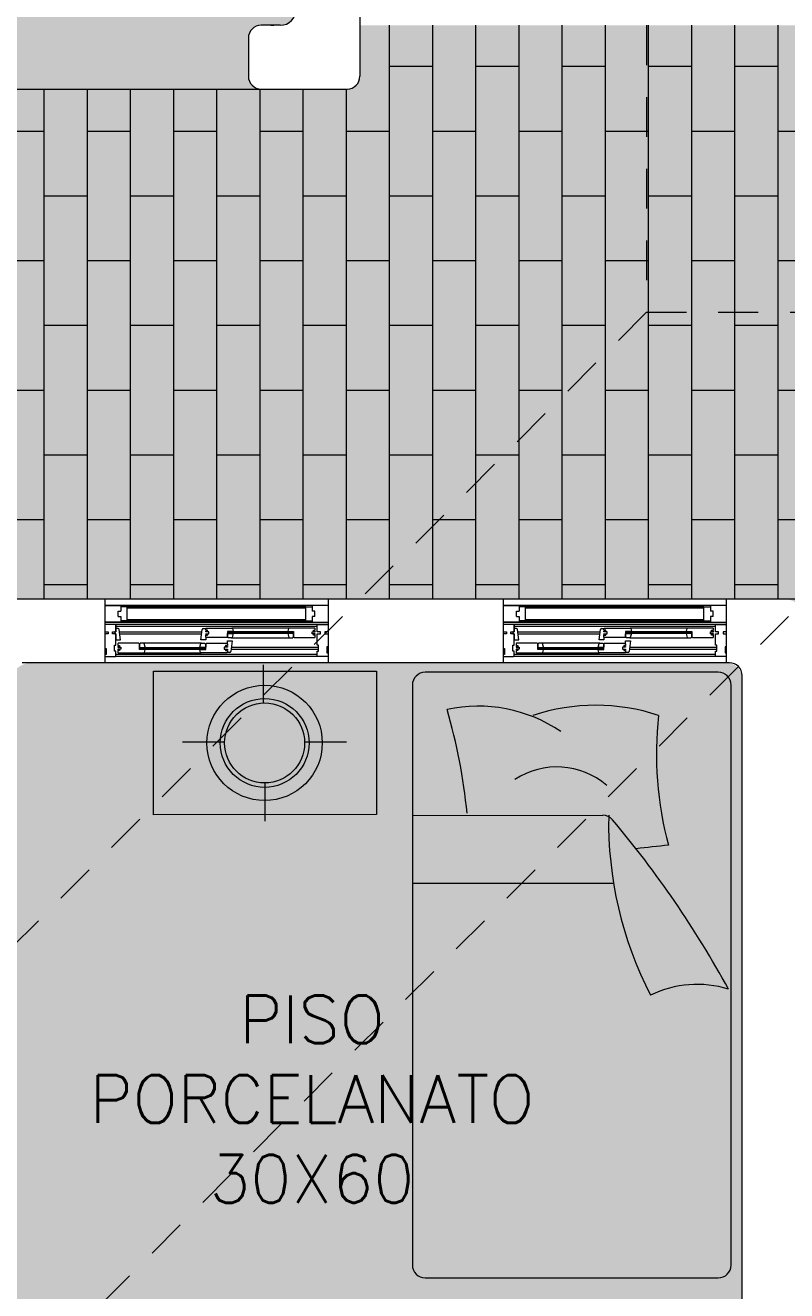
# Model space of a CAD drawing. Header units: metres. Extents: x 8 to 2416, y -346 to 476.
# Drawn here: x 124.917 to 127.307, y -186.563 to -182.593 of the extents above; entities that cross this region are included whole.
import ezdxf

# ---------------------------------------------------------------- set-up
doc = ezdxf.new("R2010")
doc.units = ezdxf.units.M
doc.linetypes.add('0', pattern=[0])
doc.linetypes.add('HIDDEN2', pattern=[0.1875, 0.125, -0.0625])
doc.layers.get('0').update_dxf_attribs({"color": 250, "linetype": '0', "lineweight": 20})
for name, color, linetype, lineweight in [('A-DOOR', 35, 'Continuous', 5), ('A-WALL', 250, 'Continuous', 20), ('baños', 140, 'Continuous', 0), ('cristales', 131, 'Continuous', 0), ('MOBILIARIOS', 252, 'Continuous', 0), ('piso', 253, 'Continuous', 0), ('SE-3', 253, 'Continuous', 5), ('textos', 7, 'Continuous', 0)]:
    doc.layers.add(name, color=color, linetype=linetype, lineweight=lineweight)
doc.layers.add('hatch piso', color=253, linetype='Continuous', lineweight=0, transparency=0.7)
doc.layers.add('Techos 1', color=7, linetype='HIDDEN2', lineweight=9, true_color=0x42391a)
doc.styles.get("Standard").update_dxf_attribs({"font": 'arial.ttf', "height": 0.1875})

# ---------------------------------------------------------------- blocks, each defined once
blk = doc.blocks.new('Fenton Bead')
at = {"color": 7}
blk.add_lwpolyline([(2.148625350745107, 12.49999976092647, -0.341998711879526), (0.2121336766385866, 10.99999976952654), (1.675095518294256e-06, 10.66608803160466), (1.591925979482767e-06, 0.9999997704710495), (1.000001583321733, -2.339728553124587e-07), (18.0000015877331, -3.095194642810384e-07), (18.00000158995954, 0.4999996904805357), (14.68058580464549, 12.88822827288072, 0.339454260104197), (13.23169706348835, 13.99999971166812), (4.085117021621954, 13.99999975231168, 0.34199871187953)], format="xyb", close=True, dxfattribs=at)
blk = doc.blocks.new('A$C6ca19f56')
at = {"layer": 'A-DOOR', "color": 7}
for p, q in [((0.6999996812046589, 0.2000000000137874), (2.463735881974571e-09, 0.2000000000068951)), ((0.6999996881828139, 0.1200001748414721), (7.174431573275797e-07, 0.1200001748418984)), ((7.984940282312891e-07, 0.1200001748418984), (7.902511640622834e-07, 0.09700019206071175)), ((0.03250079924728766, 0.1200001748418984), (7.984940282312891e-07, 0.1200001748418984)), ((0.03400079979721227, 0.1185001748071457), (0.03250079924728766, 0.1200001748418984)), ((0.6659996553052707, 0.1185001748067194), (0.6674996558551953, 0.1200001748414721)), ((0.6674996558551953, 0.1200001748414721), (0.6999996566084548, 0.1200001748414721)), ((0.6999996566084548, 0.1200001748414721), (0.6999996648513189, 0.09700019005939708)), ((7.881904764417413e-07, 0.0910001919216441), (7.601718436944793e-07, 0.0445002909961616)), ((7.902511640622834e-07, 0.09700019206071175), (0.01000080074518905, 0.09700019206071175)), ((0.01000080074518905, 0.0910001919216441), (7.881904764417413e-07, 0.0910001919216441)), ((0.01000080074518905, 0.09700019206071175), (0.01000080074518905, 0.0910001919216441)), ((0.02400079703093638, 0.0910001919216441), (0.02400079703093638, 0.09700019206071175)), ((0.02400079703093638, 0.09700019206071175), (0.03400080752490453, 0.09700019206071175)), ((0.03400079726267791, 0.0910001919216441), (0.02400079703093638, 0.0910001919216441)), ((0.03400079723095928, 0.09699917716722695), (0.0305013127046152, 0.09699953233269554)), ((0.0305013127046152, 0.09699953233269554), (0.0305013127046152, 0.09100019192243991)), ((0.0305013127046152, 0.09100019192243991), (0.03400079723095928, 0.09100019192238307)), ((0.03400079723169824, 0.1185001899458555), (0.03400079723095928, 0.09699917716722695)), ((0.03400080752490453, 0.09700019206071175), (0.03400079979721227, 0.1185001748071457)), ((0.04171729780406963, 0.1075003913688946), (0.03400079723169824, 0.107500191947004)), ((0.03400080250682436, 0.05550053687452561), (0.03400079726267791, 0.0910001919216441)), ((0.03400079723095928, 0.09100019192238307), (0.0340007972312435, 0.07150019182822831)), ((0.04900079757683784, 0.07149994457652298), (0.04470897347837877, 0.1047247592218596)), ((0.3009997784051279, 0.07149967879804109), (0.3052916025035302, 0.1047247420831141)), ((0.3082832781778393, 0.107500374230149), (0.3159997787502675, 0.1075001748082585)), ((0.3159997787510065, 0.1075001748068942), (0.3174997787857592, 0.1090001748416753)), ((0.3159997787510065, 0.1020001746934511), (0.3159997787510065, 0.1075001748068942)), ((0.3219997788900741, 0.1020001746934511), (0.3159997787510065, 0.1020001746934511)), ((0.3159997787517455, 0.09699916002708875), (0.3159997787517455, 0.09930017463086216)), ((0.3159997787517455, 0.09930017463086216), (0.3219997788900741, 0.09930017463086216)), ((0.3259996450033782, 0.09700017492145463), (0.3159997787517455, 0.09699916002708875)), ((0.3159997787510065, 0.08899765909624335), (0.3159997787517455, 0.09100017478224487)), ((0.3159997787517455, 0.09100017478224487), (0.3259997789833733, 0.0910001747824154)), ((0.3219997788900173, 0.08899765909624335), (0.3159997787510065, 0.08899765909624335)), ((0.3159997787517455, 0.08629679199157891), (0.3219997788900173, 0.08629765922078292)), ((0.3159997787507223, 0.08050017489674843), (0.3159997787517455, 0.08629679199157891)), ((0.3174997787852476, 0.07900017486202415), (0.3159997787507223, 0.08050017489674843)), ((0.3159997787510633, 0.0805001748964358), (0.3159997787507223, 0.07149992604974642)), ((0.3174997787857592, 0.1090001748416753), (0.3981311646274435, 0.1090001748433522)), ((0.3219997788900741, 0.09930017463086216), (0.3219997788900741, 0.1020001746934511)), ((0.3219997788900173, 0.08629765922078292), (0.3219997788900173, 0.08899765909624335)), ((0.3259997789833733, 0.0910001747824154), (0.3259996450033782, 0.09700017492145463)), ((0.3839997803280539, 0.08050017489805583), (0.3824997802933012, 0.07900017486327471)), ((0.4014997807327063, 0.09800017458847066), (0.3839997803283381, 0.09800017458753274)), ((0.3839997803283381, 0.09800017458753274), (0.3839997803280539, 0.08050017489805583)), ((0.3839997803510187, 0.09500017523621551), (0.3889997804720906, 0.09500017451868104)), ((0.3839997803510187, 0.09500017451868104), (0.3889997804720906, 0.09500017523621551)), ((0.3889997804720906, 0.09700017528027871), (0.3949997805824523, 0.09300017447461784)), ((0.3889997804720906, 0.09300017447097986), (0.3949997805824523, 0.09700017528027871)), ((0.3981311646274435, 0.1090001748433522), (0.399994047514042, 0.1075447312202371)), ((0.5778682692803869, 0.109000174844887), (0.3981311646706445, 0.1090001748453133)), ((0.399994047514042, 0.1075447312202371), (0.4019997807442905, 0.09950017462325178)), ((0.4019997807442905, 0.09850017460008331), (0.4014997807327063, 0.09800017458847066)), ((0.4019997807442905, 0.09950017462325178), (0.4019997807442905, 0.09850017460008331)), ((0.5760053863787817, 0.1075447312198108), (0.5739996531484763, 0.09950017462282545)), ((0.5739996531484763, 0.09950017462282545), (0.5739996531484763, 0.09850017459965699)), ((0.5739996531484763, 0.09850017459965699), (0.5744996531601174, 0.09800017458804433)), ((0.5744996531601174, 0.09800017458804433), (0.5919996535644856, 0.09800017458710641)), ((0.5778682692653803, 0.1090001748429259), (0.5760053863787817, 0.1075447312198108)), ((0.6584996551070645, 0.109000174841249), (0.5778682692653803, 0.1090001748429259)), ((0.5869996534789408, 0.09700017527985239), (0.5809996533103714, 0.09300017447419151)), ((0.5869996534789408, 0.09300017447055353), (0.5809996533103714, 0.09700017527985239)), ((0.5919996535418051, 0.09500017523578919), (0.5869996534789408, 0.09500017451825471)), ((0.5919996535418051, 0.09500017451825471), (0.5869996534789408, 0.09500017523578919)), ((0.5919996535644856, 0.09800017458710641), (0.591999653564713, 0.0805001748976295)), ((0.591999653564713, 0.0805001748976295), (0.5934996535995225, 0.07900017486284838)), ((0.6499996549094504, 0.09100017478198907), (0.6499997888894455, 0.0970001749210283)), ((0.6599996551410783, 0.09100017478181854), (0.6499996549094504, 0.09100017478198907)), ((0.6499997888894455, 0.0970001749210283), (0.6599996551410783, 0.09699916002666242)), ((0.6539996550027496, 0.09930017463043583), (0.6539996550027496, 0.1020001746930248)), ((0.6539996550027496, 0.1020001746930248), (0.6599996551418172, 0.1020001746930248)), ((0.6599996551410783, 0.09930017463043583), (0.6539996550027496, 0.09930017463043583)), ((0.6539996550027496, 0.08629765922035659), (0.6539996550027496, 0.08899765909581703)), ((0.6539996550027496, 0.08899765909581703), (0.6599996551418172, 0.08899765909581703)), ((0.6599996551410783, 0.08629679199115259), (0.6539996550027496, 0.08629765922035659)), ((0.6599996551418172, 0.1075001748064679), (0.6584996551070645, 0.109000174841249)), ((0.6584996551075761, 0.07900017486159783), (0.6599996551421015, 0.08050017489632211)), ((0.6599996551418172, 0.1020001746930248), (0.6599996551418172, 0.1075001748064679)), ((0.6599996551410783, 0.09699916002666242), (0.6599996551410783, 0.09930017463043583)), ((0.6599996551418172, 0.08899765909581703), (0.6599996551410783, 0.09100017478181854)), ((0.6599996551421015, 0.08050017489632211), (0.6599996551410783, 0.08629679199115259)), ((0.6659996475775785, 0.09700019005939708), (0.6659996553052707, 0.1185001748067194)), ((0.6759996580715466, 0.09700019005939708), (0.6659996475775785, 0.09700019005939708)), ((0.6659996521870681, 0.05550053810961941), (0.6659996578398051, 0.09100018992032943)), ((0.6659996578398051, 0.09100018992032943), (0.6759996580715466, 0.09100018992032943)), ((0.6759996580715466, 0.09100018992032943), (0.6759996580715466, 0.09700019005939708)), ((0.6999996648513189, 0.09700019005939708), (0.6899996543572939, 0.09700019005939708)), ((0.6899996543572939, 0.09700019005939708), (0.6899996543572939, 0.09100018992032943)), ((0.6899996543572939, 0.09100018992032943), (0.6999996669120065, 0.09100018992032943)), ((0.6999996669120065, 0.09100018992032943), (0.6999996949306393, 0.05050019386096238)), ((7.601718436944793e-07, 0.0445002909961616), (0.004000761213745818, 0.0445002909961616)), ((0.004000761213745818, 0.0445002909961616), (0.004000761213745818, 0.02550029055581859)), ((0.03000080146497908, 0.03650053643418261), (0.03000080146497908, 0.05550053687452561)), ((0.03000080146497908, 0.05550053687452561), (0.03400080250682436, 0.05550053687452561)), ((0.0340007972312435, 0.07150019182822831), (0.04900079757683784, 0.07149994457652298)), ((0.04150070154670971, 0.06100014306901613), (0.04000070151218438, 0.05950014303429185)), ((0.04000070151218438, 0.05950014303429185), (0.04000070151320756, 0.05370352593946137)), ((0.04000070151320756, 0.05370352593946137), (0.04600070165153625, 0.05370265871025737)), ((0.04600070165153625, 0.05100265883479693), (0.04000070151246859, 0.05100265883479693)), ((0.04000070151246859, 0.05100265883479693), (0.04000070151320756, 0.04900014314879542)), ((0.04000070151320756, 0.04900014314879542), (0.0500007017448354, 0.04900014314862489)), ((0.0500005677648403, 0.04300014300958566), (0.04000070151320756, 0.04300115790395154)), ((0.04000070151320756, 0.04300115790395154), (0.04000070151320756, 0.04070014330017813)), ((0.04000070151320756, 0.04070014330017813), (0.04600070165153625, 0.04070014330017813)), ((0.1065007030547633, 0.06100014306776558), (0.04150070154670971, 0.06100014306901613)), ((0.04600070165153625, 0.05370265871025737), (0.04600070165153625, 0.05100265883479693)), ((0.04600070165153625, 0.04070014330017813), (0.04600070165153625, 0.03800014323758916)), ((0.0500007017448354, 0.04900014314862489), (0.0500005677648403, 0.04300014300958566)), ((0.108000703089516, 0.05950014303298445), (0.1065007030547633, 0.06100014306776558)), ((0.1080007030898003, 0.04200014334350755), (0.108000703089516, 0.05950014303298445)), ((0.1080007031124808, 0.04500014269482477), (0.1130007031753451, 0.04500014341235925)), ((0.1080007031124808, 0.04500014341235925), (0.1130007031753451, 0.04500014269482477)), ((0.1255007034941684, 0.04200014334256963), (0.1080007030898003, 0.04200014334350755)), ((0.1130007031753451, 0.04300014265076157), (0.1190007033439144, 0.04700014345642245)), ((0.1130007031753451, 0.04700014346006043), (0.1190007033439144, 0.04300014265076157)), ((0.3027679829851309, 0.06200014334584836), (0.1212324004301593, 0.06200014334584836)), ((0.1239949702755041, 0.03245558671080317), (0.1260007035057527, 0.04050014330778851)), ((0.1260007035057527, 0.04150014333095697), (0.1255007034941684, 0.04200014334256963)), ((0.1260007035057527, 0.04050014330778851), (0.1260007035057527, 0.04150014333095697)), ((0.2979996799676883, 0.04150014333095697), (0.2984996799792725, 0.04200014334256963)), ((0.2979996799676883, 0.04050014330778851), (0.2979996799676883, 0.04150014333095697)), ((0.3000054131979937, 0.03245558671080317), (0.2979996799676883, 0.04050014330778851)), ((0.2984996799792725, 0.04200014334256963), (0.3159996803836975, 0.04200014334350755)), ((0.3159997787507223, 0.07149992604974642), (0.3009997784051279, 0.07149967879804109)), ((0.3109996802399451, 0.04300014265076157), (0.3049996801295833, 0.04700014345642245)), ((0.3109996802399451, 0.04700014346006043), (0.3049996801295833, 0.04300014265076157)), ((0.315999680361017, 0.04500014269482477), (0.3109996802399451, 0.04500014341235925)), ((0.315999680361017, 0.04500014341235925), (0.3109996802399451, 0.04500014269482477)), ((0.3159996803839249, 0.05950014303298445), (0.3174996804187344, 0.06100014306776558)), ((0.3159996803836975, 0.04200014334350755), (0.3159996803839249, 0.05950014303298445)), ((0.3174996804187344, 0.06100014306776558), (0.3824996819267881, 0.06100014306901613)), ((0.3824997802933012, 0.07900017486327471), (0.3174997787852476, 0.07900017486202415)), ((0.3839996819602902, 0.04900014314879542), (0.3739996817286624, 0.04900014314862489)), ((0.3739996817286624, 0.04900014314862489), (0.3739998157086575, 0.04300014300958566)), ((0.3739998157086575, 0.04300014300958566), (0.3839996819602902, 0.04300115790395154)), ((0.3839996819602902, 0.05370352593946137), (0.3779996818219615, 0.05370265871025737)), ((0.3779996818219615, 0.05370265871025737), (0.3779996818219615, 0.05100265883479693)), ((0.3779996818219615, 0.05100265883479693), (0.3839996819610292, 0.05100265883479693)), ((0.3839996819602902, 0.04070014330017813), (0.3779996818219615, 0.04070014330017813)), ((0.3779996818219615, 0.04070014330017813), (0.3779996818219615, 0.03800014323758916)), ((0.3824996819267881, 0.06100014306901613), (0.3839996819613134, 0.05950014303429185)), ((0.3839996819613134, 0.06850039188129387), (0.3989996823069077, 0.0685006391329992)), ((0.3839996819609723, 0.05950014303466133), (0.3839996819613134, 0.06850039188129387)), ((0.3839996819613134, 0.05950014303429185), (0.3839996819602902, 0.05370352593946137)), ((0.3839996819610292, 0.05100265883479693), (0.3839996819602902, 0.04900014314879542)), ((0.3839996819602902, 0.04300115790395154), (0.3839996819602902, 0.04070014330017813)), ((0.3989996823069077, 0.0685006391329992), (0.3947078582085055, 0.03527557584792618)), ((0.3972314777269048, 0.07800017458519193), (0.5787679562241266, 0.0780001745847656)), ((0.5934996535995225, 0.07900017486284838), (0.6584996551075761, 0.07900017486159783)), ((0.6699996532289134, 0.05550053810961941), (0.6659996521870681, 0.05550053810961941)), ((0.6699996532289134, 0.03650053766927641), (0.6699996532289134, 0.05550053810961941)), ((0.6999996949306393, 0.05050019386096238), (0.6959996938887372, 0.05050019386096238)), ((0.6959996938887372, 0.05050019386096238), (0.6959996938887372, 0.03150019342061938)), ((0.6999996812046589, 7.105427357601002e-15), (2.463721671119856e-09, 6.899369964230573e-12)), ((0.004000761213745818, 0.02550029055581859), (7.632901031229267e-07, 0.02550029055581859)), ((7.632901031229267e-07, 0.02550029055581859), (7.66917224837016e-07, 0.02150017487657152)), ((7.66917224837016e-07, 0.02150017487657152), (0.001500767292071714, 0.02000017484181882)), ((0.001500767292071714, 0.02000017484181882), (0.03250079579524368, 0.02000017484181882)), ((0.03400079938862177, 0.03650053643418261), (0.03000080146497908, 0.03650053643418261)), ((0.03250079579524368, 0.02000017484181882), (0.03400079617003371, 0.02150017487657152)), ((0.6674996295443094, 0.02000014267773764), (0.03250079579524368, 0.02000017484181882)), ((0.03400079617003371, 0.02150017487657152), (0.03400079938862177, 0.03650053643418261)), ((0.04600070165153625, 0.03800014323758916), (0.04000070151246859, 0.03800014323758916)), ((0.04000070151246859, 0.03800014323758916), (0.04000070151246859, 0.03250014312414606)), ((0.04000070151246859, 0.03250014312414606), (0.0415007015472213, 0.03100014308936494)), ((0.0415007015472213, 0.03100014308936494), (0.1221320873889056, 0.03100014308768806)), ((0.1221320873889056, 0.03100014308768806), (0.1239949702755041, 0.03245558671080317)), ((0.1221320873738989, 0.03100014308572696), (0.3018682960413912, 0.03100014308572696)), ((0.3018682960845922, 0.03100014308768806), (0.3000054131979937, 0.03245558671080317)), ((0.3824996819262765, 0.03100014308936494), (0.3018682960845922, 0.03100014308768806)), ((0.3779996818219615, 0.03800014323758916), (0.3839996819610292, 0.03800014323758916)), ((0.3839996819610292, 0.03250014312414606), (0.3824996819262765, 0.03100014308936494)), ((0.3839996819610292, 0.03800014323758916), (0.3839996819610292, 0.03250014312414606)), ((0.3917161825341395, 0.03249994370089127), (0.3839996819617681, 0.03250014312278182)), ((0.6659996589324493, 0.02150017487617362), (0.6659996553052707, 0.03650053766927641)), ((0.6659996553052707, 0.03650053766927641), (0.6699996532289134, 0.03650053766927641)), ((0.6674996593072393, 0.02000017484142091), (0.6659996589324493, 0.02150017487617362)), ((0.6984996878104113, 0.02000017484142091), (0.6674996593072393, 0.02000017484142091)), ((0.6959996938887372, 0.03150019342061938), (0.6999996918123799, 0.03150019342061938)), ((0.6999996881852582, 0.02150017487617362), (0.6984996878104113, 0.02000017484142091)), ((0.6999996918123799, 0.03150019342061938), (0.6999996881852582, 0.02150017487617362))]:
    blk.add_line(p, q, dxfattribs=at)
at = {"layer": 'A-DOOR', "extrusion": (0, 0, -1)}
for p, q in [((0.6999996785422411, 0.180000017856436), (2.842170943040401e-14, 0.1799999604681091)), ((0.04130123175687572, 0.1622047085299059), (0.04999999322004101, 0.1622047084569758)), ((0.04130123175687572, 0.1448071856035753), (0.04130123175687572, 0.1622047085299059)), ((0.6586984469841752, 0.1622047054189366), (0.64999968552101, 0.1622047053460065)), ((0.6586984469841752, 0.144807182492606), (0.6586984469841752, 0.1622047054189366)), ((2.842170943040401e-14, 0.1270118771055593), (0.6999996785422411, 0.1270119344938863)), ((0.04130123175687572, 0.1448071856035753), (0.04999999322004101, 0.1448071855306452)), ((0.6586984469841752, 0.144807182492606), (0.64999968552101, 0.1448071824196759))]:
    blk.add_line(p, q, dxfattribs=at)
at = {"layer": 'A-DOOR'}
for p, q in [((0.06999999275805635, 0.1749999889640534), (0.04999999295219482, 0.1749999885453448)), ((0.0699999916904801, 0.1320119051694277), (0.06999999275805635, 0.1749999889640534)), ((0.6299996860798558, 0.1711023462891959), (0.06999999266125202, 0.1711023134207535)), ((0.06999999266125201, 0.1359095164533741), (0.06999999266125201, 0.1711023494001651)), ((0.6299996870505709, 0.1320119020584585), (0.6299996859829946, 0.1749999858530842)), ((0.6299996859829946, 0.1749999858530842), (0.6499996857888561, 0.1749999854343756)), ((0.629999686079799, 0.1359095133424049), (0.629999686079799, 0.1711023462891959)), ((0.0699999916904801, 0.1320119051694277), (0.04999999295219482, 0.1320119055881435)), ((0.0699999917872734, 0.1359094804739626), (0.6299996869537665, 0.1359095133424049)), ((0.6299996870505709, 0.1320119020584585), (0.6499996857888561, 0.1320119024771671))]:
    blk.add_line(p, q, dxfattribs=at)
at = {"layer": 'A-DOOR', "color": 9, "true_color": 0xc7c8ca}
for p, q in [((0.6299996859829946, 0.1749999858530842), (0.0699999927580555, 0.1749999555625603)), ((0.04999999295216556, 0.132011866160438), (0.6299996870505709, 0.1320119438687257))]:
    blk.add_line(p, q, dxfattribs=at)
at = {"layer": 'A-DOOR', "color": 8}
for p, q in [((0.6659996536089494, 0.1140001748414718), (0.03400079723152771, 0.1140001748418982)), ((0.04570692844990276, 0.09699917024307325), (0.304293642639891, 0.0969990574172428)), ((0.04648184894736573, 0.09100018489267114), (0.30351874247674, 0.0910001845909747)), ((0.3957058046116231, 0.04300115630949364), (0.6699996532289134, 0.04300104403152005)), ((0.3964807192826925, 0.04900014144877929), (0.6699996532289134, 0.04900002927636393)), ((0.6659996581552292, 0.0260001427055343), (0.03400079685971491, 0.02600017481402261))]:
    blk.add_line(p, q, dxfattribs=at)
at = {"layer": 'A-DOOR', "extrusion": (0, 0, -1)}
for points in [[(-2.842170943040401e-14, 0.1799999902704315), (-0.04999999284748924, 0.1799999902704243), (-0.04999999322004101, 0.1622047085299059)], [(-0.6999996787410225, 0.1799999871594551), (-0.6499996858935617, 0.1799999871594551), (-0.64999968552101, 0.1622047054189366)], [(-0.04999999322004101, 0.1448071856035753), (-0.04999999284748924, 0.1270119069078817), (-2.842170943040401e-14, 0.1270119069078817)], [(-0.64999968552101, 0.144807182492606), (-0.6499996858935617, 0.1270119037969053), (-0.6999996787410225, 0.1270119037969053)]]:
    blk.add_lwpolyline(points, dxfattribs=at)
at = {"layer": 'A-DOOR', "color": 7}
for points in [[(0.3839997803510187, 0.09500017523257753), (0.3889997804720906, 0.09500017523257753), (0.3889997804720906, 0.09500017451868104), (0.3839997803510187, 0.09500017451868104)], [(0.5869996534789408, 0.09700017527985239), (0.3889997804720906, 0.09700017528027871), (0.3889997804720906, 0.09300017518851433), (0.5869996534789408, 0.09300017518808801)], [(0.3889997804720906, 0.09700017528027871), (0.3949997805824523, 0.09700017528027871), (0.3949997805824523, 0.09300017447097986), (0.3889997804720906, 0.09300017447097986)], [(0.5869996534789408, 0.09300017447055353), (0.3889997804720906, 0.09300017447097986), (0.3889997804720906, 0.09700017456638221), (0.5869996534789408, 0.09700017456595589)], [(0.4014997807747704, 0.09800017458841381), (0.3894997804958393, 0.09800017458841381), (0.3894997804958393, 0.09700017456638221), (0.4014997807747704, 0.09700017456638221)], [(0.4014997807747704, 0.09300017518851433), (0.3894997804958393, 0.09300017518851433), (0.3894997804958393, 0.09200017516284476), (0.4014997807747704, 0.09200017516284476)], [(0.3949997805824523, 0.09700017528027871), (0.3999997807035243, 0.09700017528027871), (0.3999997807035243, 0.09300017447097986), (0.3949997805824523, 0.09300017447097986)], [(0.574499653176261, 0.09800017458798749), (0.5864996534551921, 0.09800017458798749), (0.5864996534551921, 0.09700017456595589), (0.574499653176261, 0.09700017456595589)], [(0.574499653176261, 0.09300017518808801), (0.5864996534551921, 0.09300017518808801), (0.5864996534551921, 0.09200017516241843), (0.574499653176261, 0.09200017516241843)], [(0.5809996533103714, 0.09700017527985239), (0.5759996531892995, 0.09700017527985239), (0.5759996531892995, 0.09300017447055353), (0.5809996533103714, 0.09300017447055353)], [(0.5869996534789408, 0.09700017527985239), (0.5809996533103714, 0.09700017527985239), (0.5809996533103714, 0.09300017447055353), (0.5869996534789408, 0.09300017447055353)], [(0.5919996535418051, 0.09500017523215121), (0.5869996534789408, 0.09500017523215121), (0.5869996534789408, 0.09500017451825471), (0.5919996535418051, 0.09500017451825471)], [(0.1080007031124808, 0.04500014269846275), (0.1130007031753451, 0.04500014269846275), (0.1130007031753451, 0.04500014341235925), (0.1080007031124808, 0.04500014341235925)], [(0.1130007031753451, 0.04300014265076157), (0.1190007033439144, 0.04300014265076157), (0.1190007033439144, 0.04700014346006043), (0.1130007031753451, 0.04700014346006043)], [(0.1130007031753451, 0.04700014346006043), (0.3109996802399451, 0.04700014346006043), (0.3109996802399451, 0.04300014336465807), (0.1130007031753451, 0.04300014336465807)], [(0.1130007031753451, 0.04300014265076157), (0.3109996802399451, 0.04300014265076157), (0.3109996802399451, 0.04700014274252595), (0.1130007031753451, 0.04700014274252595)], [(0.1255007034780249, 0.04700014274252595), (0.1135007031990938, 0.04700014274252595), (0.1135007031990938, 0.04800014276819553), (0.1255007034780249, 0.04800014276819553)], [(0.1255007034780249, 0.04200014334262647), (0.1135007031990938, 0.04200014334262647), (0.1135007031990938, 0.04300014336465807), (0.1255007034780249, 0.04300014336465807)], [(0.1190007033439144, 0.04300014265076157), (0.1240007034649864, 0.04300014265076157), (0.1240007034649864, 0.04700014346006043), (0.1190007033439144, 0.04700014346006043)], [(0.2984996799372652, 0.04700014274252595), (0.3104996802161963, 0.04700014274252595), (0.3104996802161963, 0.04800014276819553), (0.2984996799372652, 0.04800014276819553)], [(0.2984996799372652, 0.04200014334262647), (0.3104996802161963, 0.04200014334262647), (0.3104996802161963, 0.04300014336465807), (0.2984996799372652, 0.04300014336465807)], [(0.3049996801295833, 0.04300014265076157), (0.2999996800085114, 0.04300014265076157), (0.2999996800085114, 0.04700014346006043), (0.3049996801295833, 0.04700014346006043)], [(0.3109996802399451, 0.04300014265076157), (0.3049996801295833, 0.04300014265076157), (0.3049996801295833, 0.04700014346006043), (0.3109996802399451, 0.04700014346006043)], [(0.315999680361017, 0.04500014269846275), (0.3109996802399451, 0.04500014269846275), (0.3109996802399451, 0.04500014341235925), (0.315999680361017, 0.04500014341235925)]]:
    blk.add_lwpolyline(points, close=True, dxfattribs=at)
for centre, start, end in [((0.04171737533474129, 0.1045003913003555), 4.289116395801832, 90.00148072714514), ((0.3082832006471676, 0.10450037416161), 89.99851927285486, 175.7108836041982), ((0.391716260064868, 0.03549994376943033), 269.9985192728549, 355.7108836041982)]:
    blk.add_arc(centre, 0.003000000069526702, start, end, dxfattribs=at)
at = {"layer": 'cristales', "const_width": 0.004000000000000002}
for points in [[(0.5759996531892995, 0.09500017487520296), (0.3999997807035243, 0.09500017487562928)], [(0.1240007034649864, 0.045000143055411), (0.2999996800085114, 0.045000143055411)]]:
    blk.add_lwpolyline(points, dxfattribs=at)
at = {"layer": 'A-DOOR', "color": 7, "yscale": 0.001000000023175567, "zscale": 0.001000000023175567, "rotation": 180}
for p, xscale in [((0.3839997803510187, 0.09200017462078591), -0.001000000023175567), ((0.5919996535418051, 0.09200017462035959), 0.001000000023175567)]:
    blk.add_blockref('Fenton Bead', p, dxfattribs=dict(at, xscale=xscale))
at = {"layer": 'A-DOOR', "color": 7, "yscale": 0.001000000023175567, "zscale": 0.001000000023175567}
for p, xscale in [((0.1080007031124808, 0.04800014331025437), 0.001000000023175567), ((0.315999680361017, 0.04800014331025437), -0.001000000023175567)]:
    blk.add_blockref('Fenton Bead', p, dxfattribs=dict(at, xscale=xscale))
blk = doc.blocks.new('PL BASE 1N NASAS 09')
at = {"layer": 'A-WALL'}
for p, q in [((-115.8310712337408, -46.28975761938537), (-115.831071233741, -47.20975761938088)), ((-116.0810712337411, -47.04975761938083), (-116.1410712337408, -47.04975761938083)), ((-116.1110712337408, -47.04975761938083), (-116.1010712337411, -47.04975761938083)), ((-116.1810712337408, -47.0897576193808), (-116.1810712337408, -47.20975761938085)), ((-116.1410712337408, -47.24975761938087), (-115.871071233741, -47.24975761938087)), ((-116.6310712337414, -48.84971880325272), (-116.6310712362051, -49.04971880325962)), ((-115.9310712337414, -48.84971880325272), (-115.9310712362051, -49.04971880325962)), ((-115.3810712337411, -48.84971880325272), (-115.3810712362048, -49.04971880325962)), ((-114.6810712337411, -48.84971880325272), (-114.6810712362048, -49.04971880325962)), ((-116.6310712337414, -49.04971880325272), (-116.8910636228574, -49.0497188032527)), ((-114.6710712343688, -49.04971878348911), (-115.9310715550004, -49.04971880325961)), ((-114.6310712337411, -52.49971880325275), (-114.6310712337411, -49.08971878348911))]:
    blk.add_line(p, q, dxfattribs=at)
for points in [[(-116.6310712337414, -48.84971880325272), (-117.1810712337416, -48.84971877023865)], [(-115.3810712337411, -48.84971880324848), (-115.9310715550004, -48.84971880324583)]]:
    blk.add_lwpolyline(points, dxfattribs=at)
blk.add_lwpolyline([(-114.4310712337411, -53.44971880325274), (-114.4310712337411, -49.48971880325268, -0.4142135623730802), (-114.3910712337411, -49.44971880325268), (-113.8710712337412, -49.44971880325265, 0.4142135623730794), (-113.8310712337412, -49.40971880325265), (-113.8310712337412, -49.28971880325269, 0.414213562373095), (-113.8710712337412, -49.24971880325269), (-114.3910712337411, -49.24971880325269, -0.4142135623731346), (-114.4310712337411, -49.20971880325269), (-114.4310712337411, -48.88971880325386, 0.4142135623618917), (-114.4710712337396, -48.84971880325386), (-114.6810715550002, -48.84971880324583)], format="xyb", dxfattribs=at)
for centre, radius, start, end in [((-116.0810712337411, -46.99975761938083), 0.05, 270, 359.9999999999926), ((-116.1410712337408, -47.08975761938083), 0.04, 90, 179.9999999999674), ((-116.1410712337408, -47.20975761938087), 0.04, 179.9999999999704, 270), ((-115.871071233741, -47.20975761938087), 0.04, 270, 359.9999999999876), ((-114.6710712337411, -49.08971878348911), 0.04, 0, 90.00000089902049)]:
    blk.add_arc(centre, radius, start, end, dxfattribs=at)
at = {"layer": 'piso'}
blk.add_line((-117.2710712337409, -47.24975761938081), (-116.1410712337408, -47.24975761938087), dxfattribs=at)
at = {"layer": 'Techos 1'}
for p, q in [((-114.931071233741, -42.54971880325273), (-114.931071233741, -47.94971880325273)), ((-114.931071233741, -47.94971880325273), (-118.0810712337412, -51.0997188032525)), ((-113.5310712337411, -47.94971880325273), (-117.6310712337414, -52.04971880325266)), ((-114.931071233741, -47.94971880325273), (-113.5310712337411, -47.94971880325273))]:
    blk.add_line(p, q, dxfattribs=at)
at = {"color": 1}
for p in [(-116.6310712362051, -49.04971880325962), (-115.3810712362048, -49.04971880325962)]:
    blk.add_blockref('A$C6ca19f56', p, dxfattribs=at)
blk = doc.blocks.new('SBED BL22')
at = {"layer": 'MOBILIARIOS'}
for p, q in [((0.00241242135621178, -0.4088221883079086), (0.5976533799018853, -0.4088221883079086)), ((0.00241242135621178, -0.6219692258249552), (0.6287116052687907, -0.6219692258249552))]:
    blk.add_line(p, q, dxfattribs=at)
blk.add_lwpolyline([(1, -1.819999999999993), (1, 0, 0.414213562373095), (0.9600000000000364, 0.04000000000002046), (0.03999999999996362, 0.04000000000002046, 0.414213562373095), (0, 0), (0, -1.819999999999993, 0.414213562373095), (0.03999999999996362, -1.860000000000014), (0.9600000000000364, -1.860000000000014, 0.414213562373095)], format="xyb", close=True, dxfattribs=at)
for centre, radius, start, end in [((0.2059596454719212, -0.5325346592647975), 0.4661903292985375, 56.11498577674634, 102.0188407611104), ((-1.595732499659562, -0.5730696081092788), 1.775452949317989, 5.511244403933585, 16.23933644117954), ((0.5754761985531331, -0.6928799687700575), 0.6292363635747422, 71.72792704004752, 108.2720729599525), ((1.855357576731876, -0.2171210456308472), 1.089421714475381, 173.5833996026714, 195.2055617040284), ((0.4532703391894302, -0.4984505590371668), 0.2413966346218312, 49.53814943580243, 122.9918795255768), ((0.5976533799018853, -0.4488221883079291), 0.04000000000000001, 40.11703525090109, 90), ((1.786665587143716, -0.4334091819657715), 1.170738170286641, 178.7966271382836, 207.446990573908), ((-1.843339832581478, -2.505570039994097), 3.231967980541959, 28.68535350801027, 40.11703525090109), ((1.026436428071747, -3.015260494016673), 2.522223688764488, 95.05780317656047, 97.38856950726952), ((0.8935827206908016, -1.272030941280264), 0.3326829297219207, 72.79902588868228, 116.0068363651774)]:
    blk.add_arc(centre, radius, start, end, dxfattribs=at)
blk = doc.blocks.new('PL MUEBLES 1N NASAS 09')
at = {"layer": 'hatch piso'}
h = blk.add_hatch(dxfattribs=at)
h.set_pattern_fill('AR-BRSTD', color=256, scale=0.002, angle=-90.00000000000001)
h.set_pattern_definition([(270, (-8.745879547549919, 232.0100725299206), (0.1354836, -2.178742458197296e-17), []), (0, (-8.745879547549919, 232.0100725299206), (0.1354836, 0.2032), [0.1354836, -0.1354836])])
edge = h.paths.add_edge_path()
edge.add_line((62.33047333544064, 47.14807486002906), (63.23047333544037, 47.14807486002911))
edge.add_line((63.23047333544037, 47.14807486002911), (63.23047333544059, 48.44807486002907))
edge.add_line((63.23047333544059, 48.44807486002907), (56.53309564073618, 48.44807486002884))
edge.add_line((56.53309564073618, 48.44807486002884), (56.53309564073629, 48.27307486002911))
edge.add_line((56.53309564073629, 48.27307486002911), (56.38309564073631, 48.27307486002911))
edge.add_line((56.38309564073631, 48.27307486002911), (56.38309564073633, 48.45357486002917))
edge.add_line((56.38309564073633, 48.45357486002917), (54.58787718628311, 48.45357486002946))
edge.add_line((54.58787718628311, 48.45357486002946), (54.58787718628315, 46.94807486002907))
edge.add_line((54.58787718628315, 46.94807486002907), (55.82569395206997, 46.94807486002912))
edge.add_arc((55.87547333544112, 46.99728881121364), 0.07000000000002685, 180.0000000000116, 224.6727403341577, ccw=False)
edge.add_line((55.80547333544109, 46.99728881121362), (55.80547333544109, 47.10728881121358))
edge.add_arc((55.8754733354411, 47.10728881121359), 0.07000000000000739, 90.00000000001171, 180.0000000000116, ccw=False)
edge.add_line((55.87547333544109, 47.1772888112136), (55.9854733354411, 47.1772888112136))
edge.add_arc((55.98547333544109, 47.10728881121359), 0.07000000000000739, -1.1709744285326451e-11, 89.9999999999884, ccw=False)
edge.add_line((56.05547333544109, 47.10728881121358), (56.05547333544109, 46.99728881121362))
edge.add_arc((55.98547333544108, 46.9972888112136), 0.0700000000000145, -44.67274033409598, 1.750777300912887e-11, ccw=False)
edge.add_line((56.03525271881227, 46.94807486002915), (59.0256939700979, 46.94807486002929))
edge.add_arc((59.07547333674199, 46.99728882813308), 0.07000000000004498, 179.9999999999884, 224.6727598081308, ccw=False)
edge.add_line((59.00547333674194, 46.99728882813309), (59.00547333674194, 47.10728882813305))
edge.add_arc((59.07547333674194, 47.10728882813305), 0.06999999999999318, 90, 180, ccw=False)
edge.add_line((59.07547333674194, 47.17728882813304), (59.18547333674195, 47.17728882813304))
edge.add_arc((59.18547333674195, 47.10728882813305), 0.06999999999999318, 0, 90, ccw=False)
edge.add_line((59.25547333674194, 47.10728882813305), (59.25547333674194, 46.99728882813309))
edge.add_arc((59.18547333674189, 46.99728882813309), 0.07000000000005002, -90, 0, ccw=False)
edge.add_line((59.18547333674189, 46.92728882813304), (59.07547333674199, 46.92728882813304))
edge.add_arc((59.07547333674199, 46.99728882813307), 0.0700000000000287, 229.9947977251994, 270, ccw=False)
edge.add_line((59.03047333544123, 46.94366980275089), (59.03047333544112, 44.97199442516524))
edge.add_arc((59.07547333674192, 44.91837539978317), 0.0699999999999629, 89.9999999999884, 130.0052022748909, ccw=False)
edge.add_line((59.07547333674194, 44.98837539978314), (59.18547333674195, 44.98837539978314))
edge.add_arc((59.18547333674195, 44.91837539978314), 0.06999999999999318, 0, 90, ccw=False)
edge.add_line((59.25547333674194, 44.91837539978314), (59.25547333674194, 44.80837539978319))
edge.add_arc((59.18547333674189, 44.80837539978319), 0.07000000000005002, -90, 0, ccw=False)
edge.add_line((59.18547333674189, 44.73837539978314), (59.07547333674199, 44.73837539978314))
edge.add_arc((59.07547333674198, 44.80837539978323), 0.07000000000009265, 229.9947977250752, 270.0000000000116, ccw=False)
edge.add_line((59.03047333544106, 44.7547563744011), (59.03047333544089, 41.1719944251663))
edge.add_arc((59.07547333674065, 41.11837539978324), 0.07000000000005885, 90.00000000001751, 130.0052022737088, ccw=False)
edge.add_line((59.07547333674063, 41.1883753997833), (59.18547333674053, 41.1883753997833))
edge.add_arc((59.18547333674053, 41.11837539978325), 0.07000000000005002, 0, 90, ccw=False)
edge.add_line((59.25547333674058, 41.11837539978325), (59.25547333674058, 41.00837539978329))
edge.add_arc((59.18547333674059, 41.00837539978329), 0.06999999999999318, -90, 0, ccw=False)
edge.add_line((59.18547333674059, 40.9383753997833), (59.07547333674057, 40.9383753997833))
edge.add_arc((59.07547333674057, 41.00837539978329), 0.06999999999999318, 180, 270, ccw=False)
edge.add_line((59.00547333674058, 41.00837539978329), (59.00547333674058, 41.11837539978325))
edge.add_arc((59.07547333674064, 41.11837539978322), 0.07000000000005713, 149.8480530798668, 179.9999999999767, ccw=False)
edge.add_line((59.01494459063377, 41.15353604390046), (56.03909236191515, 41.15353604390057))
edge.add_arc((55.98547333544103, 41.10853604390083), 0.07000000000006618, 2.9103830456733704e-11, 40.005200884535725, ccw=False)
edge.add_line((56.05547333544109, 41.10853604390087), (56.05547333544109, 40.99853604390091))
edge.add_arc((55.9854733354411, 40.99853604390091), 0.06999999999999318, -90, 0, ccw=False)
edge.add_line((55.9854733354411, 40.92853604390092), (55.87547333544109, 40.92853604390092))
edge.add_arc((55.87547333544109, 40.99853604390091), 0.06999999999999318, 180, 270, ccw=False)
edge.add_line((55.80547333544109, 40.99853604390091), (55.80547333544109, 41.10853604390087))
edge.add_arc((55.87547333544116, 41.10853604390083), 0.07000000000006423, 139.9947991154644, 179.9999999999709, ccw=False)
edge.add_line((55.82185430896703, 41.15353604390057), (50.43629332391805, 41.15353604390077))
edge.add_arc((50.38267429744407, 41.10853604390091), 0.07000000000003498, -3.490185918053612e-11, 40.005200884686076, ccw=False)
edge.add_line((50.4526742974441, 41.10853604390087), (50.4526742974441, 40.99853604390091))
edge.add_arc((50.38267429744411, 40.99853604390091), 0.06999999999999318, -90, 0, ccw=False)
edge.add_line((50.38267429744411, 40.92853604390092), (50.2726742974441, 40.92853604390092))
edge.add_arc((50.2726742974441, 40.99853604390091), 0.06999999999999318, 180, 270, ccw=False)
edge.add_line((50.2026742974441, 40.99853604390091), (50.2026742974441, 41.10853604390087))
edge.add_arc((50.27267429744415, 41.10853604390086), 0.07000000000005002, 139.9947991152424, 179.9999999999942, ccw=False)
edge.add_line((50.21905527097022, 41.1535360439008), (46.43047333544075, 41.15353604390094))
edge.add_line((46.43047333544075, 41.15353604390094), (46.43047333544064, 40.95353604390095))
edge.add_line((46.43047333544064, 40.95353604390095), (44.33047333544016, 40.95353604390101))
edge.add_line((44.33047333544016, 40.95353604390101), (44.33047333544033, 39.35357486002907))
edge.add_line((44.33047333544033, 39.35357486002907), (47.83047333544033, 39.35357486002907))
edge.add_line((47.83047333544033, 39.35357486002907), (47.83047333544062, 38.95357486002915))
edge.add_line((47.83047333544062, 38.95357486002915), (62.33047333543995, 38.95357486002904))
edge.add_line((62.33047333543995, 38.95357486002904), (62.33047333544064, 47.14807486002906))
at = {"layer": 'MOBILIARIOS'}
for p, q in [((46.1284755197411, 39.02761078465073), (46.1284755197411, 39.14762504956798)), ((45.87416555496125, 38.9057278680425), (46.00600397276722, 38.9057278680425)), ((46.25700525312814, 38.90590184522898), (46.38884367093411, 38.90590184522898)), ((46.13272041985684, 38.65652720724393), (46.13272041985684, 38.77654147216117))]:
    blk.add_line(p, q, dxfattribs=at)
blk.add_lwpolyline([(46.48266916762432, 39.12709150177386), (46.48266916762432, 38.67709150177404), (45.78266934446825, 38.6768611690768), (45.78266934446825, 39.12686116907662)], close=True, dxfattribs=at)
for radius in [0.1808878024788153, 0.1393888684885831, 0.1255558904918424]:
    blk.add_circle((46.13150719372712, 38.90209150091289), radius, dxfattribs=at)
at = {"layer": 'baños'}
blk.add_blockref('PL BASE 1N NASAS 09', (162.2615445691817, 88.20329366328178), dxfattribs=at)
at = {"layer": 'MOBILIARIOS', "rotation": 0.00250188729231864}
blk.add_blockref('SBED BL22', (46.59528747660666, 39.08376697835909), dxfattribs=at)

msp = doc.modelspace()

# ---------------------------------------------------------------- hatches: boundary and pattern name
at = {"layer": 'SE-3', "true_color": 0xffc78f, "transparency": 33554483}
h = msp.add_hatch(color=31, dxfattribs=at)
h.dxf.hatch_style = 1
edge = h.paths.add_edge_path()
edge.add_line((138.7670649740977, -176.637568499655), (138.7670649740977, -176.747568499655))
edge.add_arc((138.6970649740976, -176.747568499655), 0.07000000000005002, -90.00000000002319, 2.319211489520967e-11, ccw=False)
edge.add_line((138.6970649740976, -176.8175684996551), (138.5670649727969, -176.8146505385922))
edge.add_line((138.5670649727969, -176.8146505385922), (138.5670649727968, -178.7704022361883))
edge.add_line((138.5670649727968, -178.7704022361883), (138.6970649740976, -178.7674842751254))
edge.add_arc((138.6897487256047, -178.8448005236184), 0.07766163643035366, 5.405663785709692, 84.59433621435488, ccw=False)
edge.add_line((138.7670649740976, -178.8374842751254), (138.7670649740977, -178.9474842751254))
edge.add_arc((138.6901307547506, -178.9405500557784), 0.0772460840722058, 275.1502551374534, 354.84974486252366, ccw=False)
edge.add_line((138.6970649740976, -179.0174842751254), (138.5898052284228, -179.0174842751254))
edge.add_arc((138.5821873157356, -178.9867835297846), 0.03163176185726354, 241.4402714144968, 283.93559901357173, ccw=False)
edge.add_line((138.5670649727968, -179.0145663140626), (138.5670649727966, -182.5704891691332))
edge.add_line((138.5670649727966, -182.5704891691332), (138.6970649740962, -182.5675712080707))
edge.add_arc((138.6900994282355, -182.6445367539315), 0.07728010144141455, 5.171302059573293, 84.82869794051447, ccw=False)
edge.add_line((138.7670649740963, -182.6375712080707), (138.7670649740963, -182.7475712080707))
edge.add_arc((138.6970649740963, -182.7475712080706), 0.06999999999999318, 269.9999999999535, 359.9999999999535, ccw=False)
edge.add_line((138.6970649740963, -182.8175712080706), (138.5870649740963, -182.8175712080706))
edge.add_arc((138.5976229570192, -182.7370132251476), 0.08124690527041953, 187.4666657375544, 262.5333342625475, ccw=False)
edge.add_line((138.5170649740963, -182.7475712080707), (138.5170649740963, -182.6375712080707))
edge.add_arc((138.5870649740962, -182.6375712080707), 0.06999999999993634, 140.4428934203772, 180.0000000000233, ccw=False)
edge.add_line((138.5330956585257, -182.5929919194173), (135.5756839992709, -182.5925712080705))
edge.add_arc((135.5220649727939, -182.6375712080713), 0.07000000000288555, 4.653202267945744e-10, 40.00520088368472, ccw=False)
edge.add_line((135.5920649727968, -182.6375712080707), (135.5920649727968, -182.7475712080707))
edge.add_arc((135.5220649727968, -182.7475712080707), 0.06999999999999318, 269.99999999997675, 359.9999999999535, ccw=False)
edge.add_line((135.5220649727968, -182.8175712080706), (135.4120649727968, -182.8175712080706))
edge.add_arc((135.4120649727969, -182.7475712080706), 0.07000000000005002, 180.0000000001163, 269.9999999999535, ccw=False)
edge.add_line((135.3420649727968, -182.7475712080707), (135.3420649727968, -182.6375712080707))
edge.add_arc((135.4120649727971, -182.6375712080708), 0.07000000000033424, 139.9947991150779, 179.9999999999302, ccw=False)
edge.add_line((135.3584459463231, -182.5925712080705), (129.9728849612737, -182.5925712080703))
edge.add_arc((129.9192659347976, -182.637571208071), 0.07000000000219589, 2.559090717113577e-10, 40.005200884097576, ccw=False)
edge.add_line((129.9892659347998, -182.6375712080707), (129.9892659347998, -182.7475712080707))
edge.add_arc((129.9192659347998, -182.7475712080706), 0.07000000000005002, 270.00000000002325, 359.99999999993025, ccw=False)
edge.add_line((129.9192659347998, -182.8175712080706), (129.8092659347998, -182.8175712080706))
edge.add_arc((129.8092659347999, -182.7475712080706), 0.0700000000000216, 180.000000000093, 269.99999999997675, ccw=False)
edge.add_line((129.7392659347998, -182.7475712080707), (129.7392659347998, -182.6375712080707))
edge.add_arc((129.8092659348002, -182.6375712080708), 0.07000000000033424, 139.9947991148306, 179.9999999999302, ccw=False)
edge.add_line((129.7556469083263, -182.5925712080703), (125.9670649727965, -182.5925712080702))
edge.add_line((125.9670649727965, -182.5925712080702), (125.9670649727964, -182.7525712080707))
edge.add_arc((125.9270649727964, -182.7525712080707), 0.03999999999999204, -90.0000000001425, 0, ccw=False)
edge.add_line((125.9270649727963, -182.7925712080707), (125.8970649727964, -182.7925712080707))
edge.add_line((125.8970649727964, -182.7925712080707), (123.9170649727959, -182.7925712080705))
edge.add_arc((123.9170649727959, -182.8425712080705), 0.04999999999998295, 90, 180)
edge.add_line((123.8670649727959, -182.8425712080705), (123.8670649727959, -184.3425323919425))
edge.add_arc((123.9170649727957, -184.3425323919426), 0.04999999999984084, 179.9999999998046, 270.0000000000651)
edge.add_line((123.9170649727958, -184.3925323919425), (127.2970649727964, -184.3925323919425))
edge.add_arc((127.2970649727964, -184.4625323919424), 0.06999999999996476, -4.661160346586257e-11, 90.00000000002319, ccw=False)
edge.add_line((127.3670649727964, -184.4625323919425), (127.3670649727964, -184.7925323919424))
edge.add_line((127.3670649727964, -184.7925323919424), (129.8970649727962, -184.7925323919424))
edge.add_line((129.8970649727962, -184.7925323919424), (141.7970649727957, -184.7925323919426))
edge.add_arc((141.7970649727957, -184.7225323919426), 0.06999999999999318, 270, 360)
edge.add_line((141.8670649727957, -184.7225323919426), (141.8670649727965, -176.6325323919425))
edge.add_arc((141.9154869777542, -176.6360209006184), 0.04854750515631925, 89.62906660924722, 175.8793096474475, ccw=False)
edge.add_line((141.9158012725427, -176.5874744128393), (142.7270649727961, -176.5925323919425))
edge.add_arc((142.7270649727961, -176.5525323919425), 0.03999999999996362, 270, 359.9999999999592)
edge.add_line((142.7670649727961, -176.5525323919425), (142.7670649727963, -175.332532391942))
edge.add_arc((142.7270649727963, -175.332532391942), 0.03999999999999204, 8.142219984548223e-11, 89.99999999877866)
edge.add_line((142.7270649727971, -175.292532391942), (141.6470649728039, -175.2925323919425))
edge.add_line((141.6470649728039, -175.2925323919425), (135.9166311710751, -175.2925323919424))
edge.add_line((135.9166311710751, -175.2925323919424), (135.9170872780921, -174.6925323919422))
edge.add_line((135.9170872780921, -174.6925323919422), (134.1170650019971, -174.6925323919429))
edge.add_line((134.1170650019971, -174.6925323919429), (134.1170650019973, -176.7525323919425))
edge.add_arc((134.0770650019973, -176.7525323919425), 0.04000000000002046, -90, 8.139977580867708e-11, ccw=False)
edge.add_line((134.0770650019973, -176.7925323919425), (135.3578156492978, -176.7925323919424))
edge.add_arc((135.4114649727969, -176.7475685165744), 0.07000000000011974, 180.0000000000698, 219.966610026027, ccw=False)
edge.add_line((135.3414649727968, -176.7475685165745), (135.3414649727968, -176.6375685165746))
edge.add_line((135.3414649727968, -176.6375685165746), (135.3578762848281, -176.5925323919434))
edge.add_arc((135.4114649727969, -176.6375685165745), 0.07000000000003265, 90, 139.9561864307762, ccw=False)
edge.add_line((135.4114649727969, -176.5675685165745), (135.5214649727968, -176.5675685165745))
edge.add_arc((135.5214649727968, -176.6375685165745), 0.0700000000000216, 0.8566327745862736, 89.99999999997681, ccw=False)
edge.add_line((135.5914571492432, -176.6365219811971), (135.5914649727968, -176.7475685165745))
edge.add_arc((135.5380607346533, -176.7505808255781), 0.05348912653261866, -51.65605979924561, 3.2283935895642912, ccw=False)
edge.add_line((135.571244356168, -176.7925323919421), (138.5334459618235, -176.792532391942))
edge.add_arc((138.58684230383, -176.7476134824678), 0.06977734423167939, 179.9630635770471, 220.0717447747377, ccw=False)
edge.add_line((138.5170649740977, -176.747568499655), (138.5170649740977, -176.637568499655))
edge.add_line((138.5170649740977, -176.637568499655), (138.5334762719098, -176.5925323919434))
edge.add_arc((138.5870649740976, -176.6375684996549), 0.06999999999987411, 89.99999999990689, 139.9562045206926, ccw=False)
edge.add_line((138.5870649740977, -176.567568499655), (138.6970649740977, -176.567568499655))
edge.add_arc((138.6970649740977, -176.637568499655), 0.06999999999999318, 0, 90, ccw=False)
h = msp.add_hatch(color=31, dxfattribs=at)
h.dxf.hatch_style = 1
edge = h.paths.add_edge_path()
edge.add_line((124.5270649727966, -182.7925712080706), (125.6570649727966, -182.7925712080707))
edge.add_arc((125.6570649727966, -182.7525712080707), 0.04000000000002046, 180, 269.9999999999593, ccw=False)
edge.add_line((125.6170649727966, -182.7525712080707), (125.6170649727966, -182.6325712080706))
edge.add_arc((125.6570649727966, -182.6325712080706), 0.0399999999999352, 89.9999999998982, 180.0000000000407, ccw=False)
edge.add_line((125.6570649727967, -182.5925712080707), (125.7170649727963, -182.5925712080706))
edge.add_arc((125.7170649727963, -182.5425712080706), 0.05000000000003979, 270.0000000000326, 359.9999999999674)
edge.add_line((125.7670649727963, -182.5425712080706), (125.7670649727964, -181.8325712080751))
edge.add_arc((125.8070649727964, -181.8325712080752), 0.03999999999999204, 89.9999999999797, 179.9999999999593, ccw=False)
edge.add_line((125.8070649727964, -181.7925712080752), (125.9270649727966, -181.7925712080752))
edge.add_arc((125.9270649727966, -181.8325712080752), 0.03999999999999204, 0, 90.0000000000203, ccw=False)
edge.add_line((125.9670649727965, -181.8325712080752), (125.9670649727965, -182.0633231864296))
edge.add_line((125.9670649727965, -182.0633231864296), (126.2670649563348, -182.0633231864296))
edge.add_line((126.2670649563348, -182.0633231864296), (126.267064956335, -179.3619899739229))
edge.add_line((126.267064956335, -179.3619899739229), (125.9670649727965, -179.3619899739229))
edge.add_line((125.9670649727965, -179.3619899739229), (125.9670649727966, -179.5525712080752))
edge.add_arc((125.9270649727965, -179.5525712080751), 0.0400000000000631, 270.0000000000814, 359.9999999999186, ccw=False)
edge.add_line((125.9270649727966, -179.5925712080752), (125.8070649728183, -179.5925712080752))
edge.add_arc((125.8070649728183, -179.5525712080752), 0.03999999999999204, 180.0000000414439, 269.99999999997965, ccw=False)
edge.add_line((125.7670649728183, -179.5525712081042), (125.7670649724486, -179.0425712080482))
edge.add_arc((125.7170649724328, -179.042571208091), 0.05000000001574278, 4.901616429153752e-08, 89.99999957002565)
edge.add_line((125.717064972808, -178.9925712080752), (125.6570649728003, -178.9925712080807))
edge.add_arc((125.6570649727966, -178.9525712080808), 0.03999999999996362, 179.9999999999593, 270.0000000053128, ccw=False)
edge.add_line((125.6170649727966, -178.9525712080807), (125.6170649727966, -178.8325712080807))
edge.add_arc((125.6570649727965, -178.8325712080807), 0.03999999999997783, 90.000000005211, 180.0000000000407, ccw=False)
edge.add_line((125.6570649727929, -178.7925712080807), (125.7270649727965, -178.7925712080743))
edge.add_arc((125.7270649727966, -178.7525712080743), 0.0399999999999352, 269.9999999999185, 360.0000000000815)
edge.add_line((125.7670649727965, -178.7525712080743), (125.7670649727965, -178.6825712080705))
edge.add_arc((125.8070649727966, -178.6825712080706), 0.04000000000002046, 90, 179.9999999999593, ccw=False)
edge.add_line((125.8070649727966, -178.6425712080705), (125.9270649727965, -178.6425712080706))
edge.add_arc((125.9270649727964, -178.6825712080706), 0.04000000000004889, 8.139977580867708e-11, 89.9999999999186, ccw=False)
edge.add_line((125.9670649727965, -178.6825712080706), (125.9670649727965, -177.3025323919425))
edge.add_arc((125.9270649727964, -177.3025323919424), 0.04000000000010573, 270.0000000001425, 359.99999999983714, ccw=False)
edge.add_line((125.9270649727965, -177.3425323919425), (125.8070649727966, -177.3425323919425))
edge.add_arc((125.8070649727966, -177.3025323919424), 0.04000000000010573, 180.0000000001628, 269.9999999998575, ccw=False)
edge.add_line((125.7670649727965, -177.3025323919425), (125.7670649727965, -177.2325323919425))
edge.add_arc((125.7270649727964, -177.2325323919426), 0.04000000000010573, 1.628443996905016e-10, 89.99999999985751)
edge.add_line((125.7270649727965, -177.1925323919425), (125.6070649727964, -177.1925323919425))
edge.add_arc((125.6070649727964, -177.1525323919424), 0.04000000000004889, 180.0000000005699, 269.99999999993895, ccw=False)
edge.add_line((125.5670649727963, -177.1525323919428), (125.5670649727963, -177.0325323919426))
edge.add_arc((125.6070649727964, -177.0325323919425), 0.04000000000000625, 90, 180.0000000000407, ccw=False)
edge.add_line((125.6070649727964, -176.9925323919425), (124.5770649727967, -176.9925323919425))
edge.add_arc((124.5770649727966, -177.0325323919427), 0.04000000000010573, 1.6291323845507577e-10, 89.9999999998982, ccw=False)
edge.add_line((124.6170649727967, -177.0325323919425), (124.6170649727967, -177.1525323919428))
edge.add_arc((124.5770649727967, -177.1525323919425), 0.03999999999999204, 269.99999999997965, 359.9999999995115, ccw=False)
edge.add_line((124.5770649727967, -177.1925323919425), (123.9170649727962, -177.1925323919425))
edge.add_arc((123.9170649727963, -177.2425323919425), 0.05000000000003979, 90.00000000003257, 179.9999999999349)
edge.add_line((123.8670649727962, -177.2425323919425), (123.8670649727957, -177.552571208044))
edge.add_arc((123.8270649727957, -177.552571208044), 0.0400000000000631, 270.0000000000814, 359.9999999999186, ccw=False)
edge.add_line((123.8270649727957, -177.592571208044), (121.6670649727832, -177.5925712080797))
edge.add_line((121.6670649727832, -177.5925712080797), (121.6670649727964, -178.3925712080797))
edge.add_line((121.6670649727964, -178.3925712080797), (123.7970649727958, -178.3925712080797))
edge.add_arc((123.7970649727958, -178.4625712080797), 0.06999999999999318, 0, 90, ccw=False)
edge.add_line((123.8670649727958, -178.4625712080797), (123.8670649727961, -178.7525712080705))
edge.add_arc((123.9070649727961, -178.7525712080705), 0.04000000000003467, 180.0000000000407, 269.9999999999593)
edge.add_line((123.9070649727961, -178.7925712080706), (124.5270649727967, -178.7925712080706))
edge.add_arc((124.5270649727967, -178.8325712080705), 0.03999999999996362, -4.069988790433854e-11, 90.00000000008151, ccw=False)
edge.add_line((124.5670649727967, -178.8325712080706), (124.5670649727967, -178.9525712080706))
edge.add_arc((124.5270649727966, -178.9525712080705), 0.0400000000000631, 270.0000000000814, 359.9999999999186, ccw=False)
edge.add_line((124.5270649727967, -178.9925712080706), (122.0070649727965, -178.9925712080705))
edge.add_arc((122.0070649727964, -179.0325712080704), 0.0399999999999352, 89.99999999991859, 180.0000000000814)
edge.add_line((121.9670649727965, -179.0325712080705), (121.9670649727964, -179.7675712080751))
edge.add_line((121.9670649727964, -179.7675712080751), (121.9420649727964, -179.7925712080751))
edge.add_line((121.9420649727964, -179.7925712080751), (121.7670649727965, -179.7925712080751))
edge.add_line((121.7670649727965, -179.7925712080751), (121.7670649727964, -181.7925712080752))
edge.add_line((121.7670649727964, -181.7925712080752), (121.9426745476078, -181.7925786408091))
edge.add_line((121.9426745476079, -181.7925786408091), (121.9670649727965, -181.8175712080752))
edge.add_line((121.9670649727965, -181.8175712080752), (121.9670649727966, -182.5525712080705))
edge.add_arc((122.0070649727966, -182.5525712080705), 0.03999999999999204, 180, 270)
edge.add_line((122.0070649727966, -182.5925712080705), (124.5270649727966, -182.5925712080706))
edge.add_arc((124.5270649727966, -182.6325712080706), 0.04000000000002046, 4.0813574742060155e-11, 89.9999999999797, ccw=False)
edge.add_line((124.5670649727966, -182.6325712080706), (124.5670649727966, -182.7525712080706))
edge.add_arc((124.5270649727966, -182.7525712080706), 0.04000000000000625, 270, 359.9999999999593, ccw=False)
at = {"layer": 'SE-3', "true_color": 0x84b4e1, "transparency": 33554508}
h = msp.add_hatch(color=151, dxfattribs=at)
h.dxf.hatch_style = 1
edge = h.paths.add_edge_path()
edge.add_line((125.86707258368, -187.4725323919426), (125.8670649727963, -188.0025323919423))
edge.add_arc((125.8255713110788, -188.0019136970014), 0.0414982740141944, 258.1823765338926, 359.14574947685117, ccw=False)
edge.add_line((125.8170725836796, -188.0425323919428), (125.8170725836794, -188.2025323919422))
edge.add_arc((125.8570725836794, -188.2025323919423), 0.04000000000002046, 179.9999999999186, 267.736574457352)
edge.add_line((125.8554928255214, -188.2425011843204), (124.8800931843831, -188.2423989578966))
edge.add_arc((124.8768286906964, -188.2025323919425), 0.04000000000000661, 274.6812492377267, 360)
edge.add_line((124.9168286906964, -188.2025323919425), (124.9168286906962, -188.0425323919424))
edge.add_arc((124.9086667403249, -188.0017391865262), 0.04160171921915043, 181.0925047706699, 281.314401668648, ccw=False)
edge.add_line((124.8670725836781, -188.0025323919424), (124.8670725836799, -186.4325323919426))
edge.add_arc((124.82707258368, -186.4325323919424), 0.03999999999990678, 359.999999999715, 447.2736890062206)
edge.add_line((124.8289751896565, -186.3925776664335), (124.7570725836793, -186.3925323919425))
edge.add_arc((124.7570725836794, -186.4325323919425), 0.04000000000004889, 90.00000000006106, 179.9999999999593)
edge.add_line((124.7170725836793, -186.4325323919425), (124.7172382158605, -185.5561687555789))
edge.add_arc((124.7570725836791, -185.5525323919425), 0.03999999999998747, 185.2159085704919, 270.0000000000407)
edge.add_line((124.7570725836791, -185.5925323919425), (124.8270725836799, -185.5925323919425))
edge.add_arc((124.8270725836799, -185.5525323919425), 0.03999999999999204, 270, 360)
edge.add_line((124.8670725836799, -185.5525323919425), (124.8670725836817, -184.660890981596))
edge.add_arc((124.9369795978035, -184.6624569973396), 0.06992455240287242, 90.11011509980591, 178.7167083371552, ccw=False)
edge.add_line((124.9368452119135, -184.5925325740729), (127.117064651463, -184.5925322048082))
edge.add_arc((127.1170646533369, -184.6425325242678), 0.05000031945954223, 0.00015163260360395725, 90.00000214738282, ccw=False)
edge.add_line((127.1670649727963, -184.6425323919425), (127.1670725836792, -187.4425323919425))
edge.add_line((127.1670725836792, -187.4425323919425), (127.1670649727963, -188.0425323919426))
edge.add_line((127.1670649727963, -188.0425323919426), (126.0170649727956, -188.0425323919426))
edge.add_line((126.0170649727955, -188.0425323919426), (126.0170649727954, -187.4425323919425))
edge.add_line((126.0170649727954, -187.4425323919425), (125.89707258368, -187.4425323919426))
edge.add_arc((125.89707258368, -187.4725323919426), 0.03000000000000114, 90.00000000002716, 180)

# ---------------------------------------------------------------- block references
msp.add_blockref('PL MUEBLES 1N NASAS 09', (79.53659163735571, -223.7461072519716))

# ---------------------------------------------------------------- texts
at = {"layer": 'textos', "color": 5, "insert": (127.9364883346472, -186.2863993241293), "char_height": 0.15, "width": 4.239917131042262, "attachment_point": 9}
msp.add_mtext('\\pxqc;{\\Fromans|c0;PISO \\PPORCELANATO\\P30X60}', dxfattribs=at)

doc.saveas('drawing.dxf')
